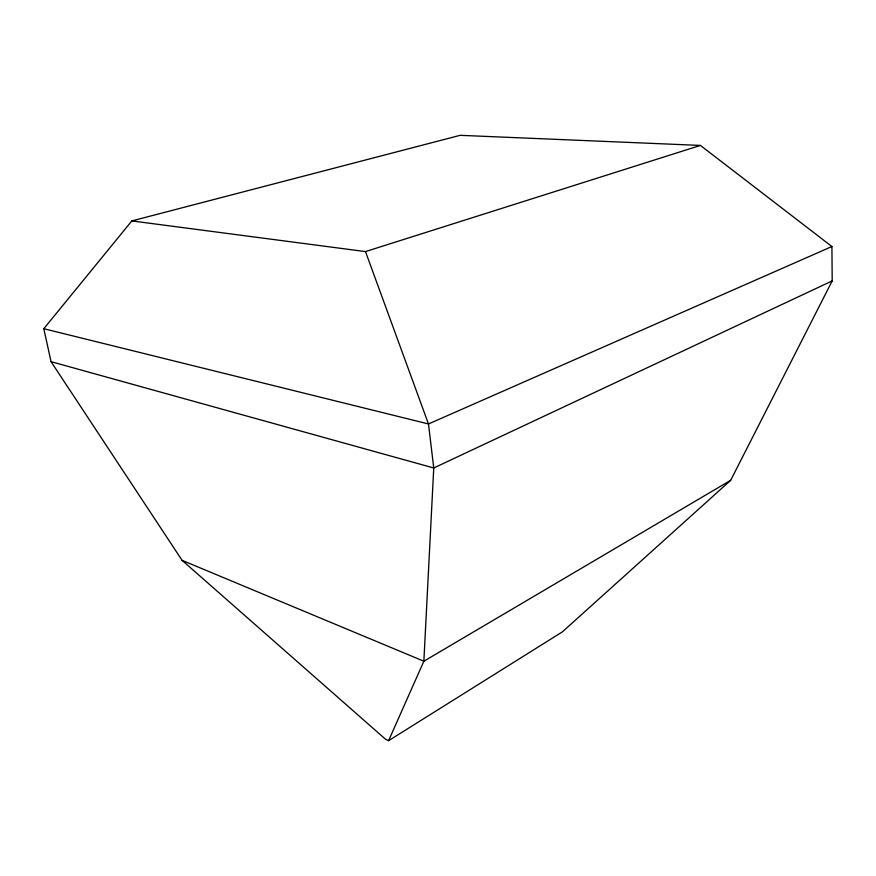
<?xml version="1.0" encoding="UTF-8"?>
<svg xmlns="http://www.w3.org/2000/svg" width="876" height="876" viewBox="0 0 876 876"><rect width="100%" height="100%" fill="white"/><g stroke="black" fill="none" stroke-linecap="round" stroke-linejoin="round"><path stroke-width="1.31" d="M388.594 740.68L423.864 661.216L433.751 467.981L428.484 423.962L365.478 251.587L131.838 220.916L43.8 328.708L51.049 361.668L182.099 560.355L385.429 739.147L388.594 740.68L562.414 631.837L730.672 480.311L832.2 280.9L831.915 246.528L700.428 145.427L460.141 135.32L131.838 220.916M730.672 480.311L423.864 661.216L182.099 560.355M832.2 280.9L433.751 467.981L51.049 361.668M831.915 246.528L428.484 423.962L43.8 328.708M365.478 251.587L700.428 145.427"/></g></svg>
